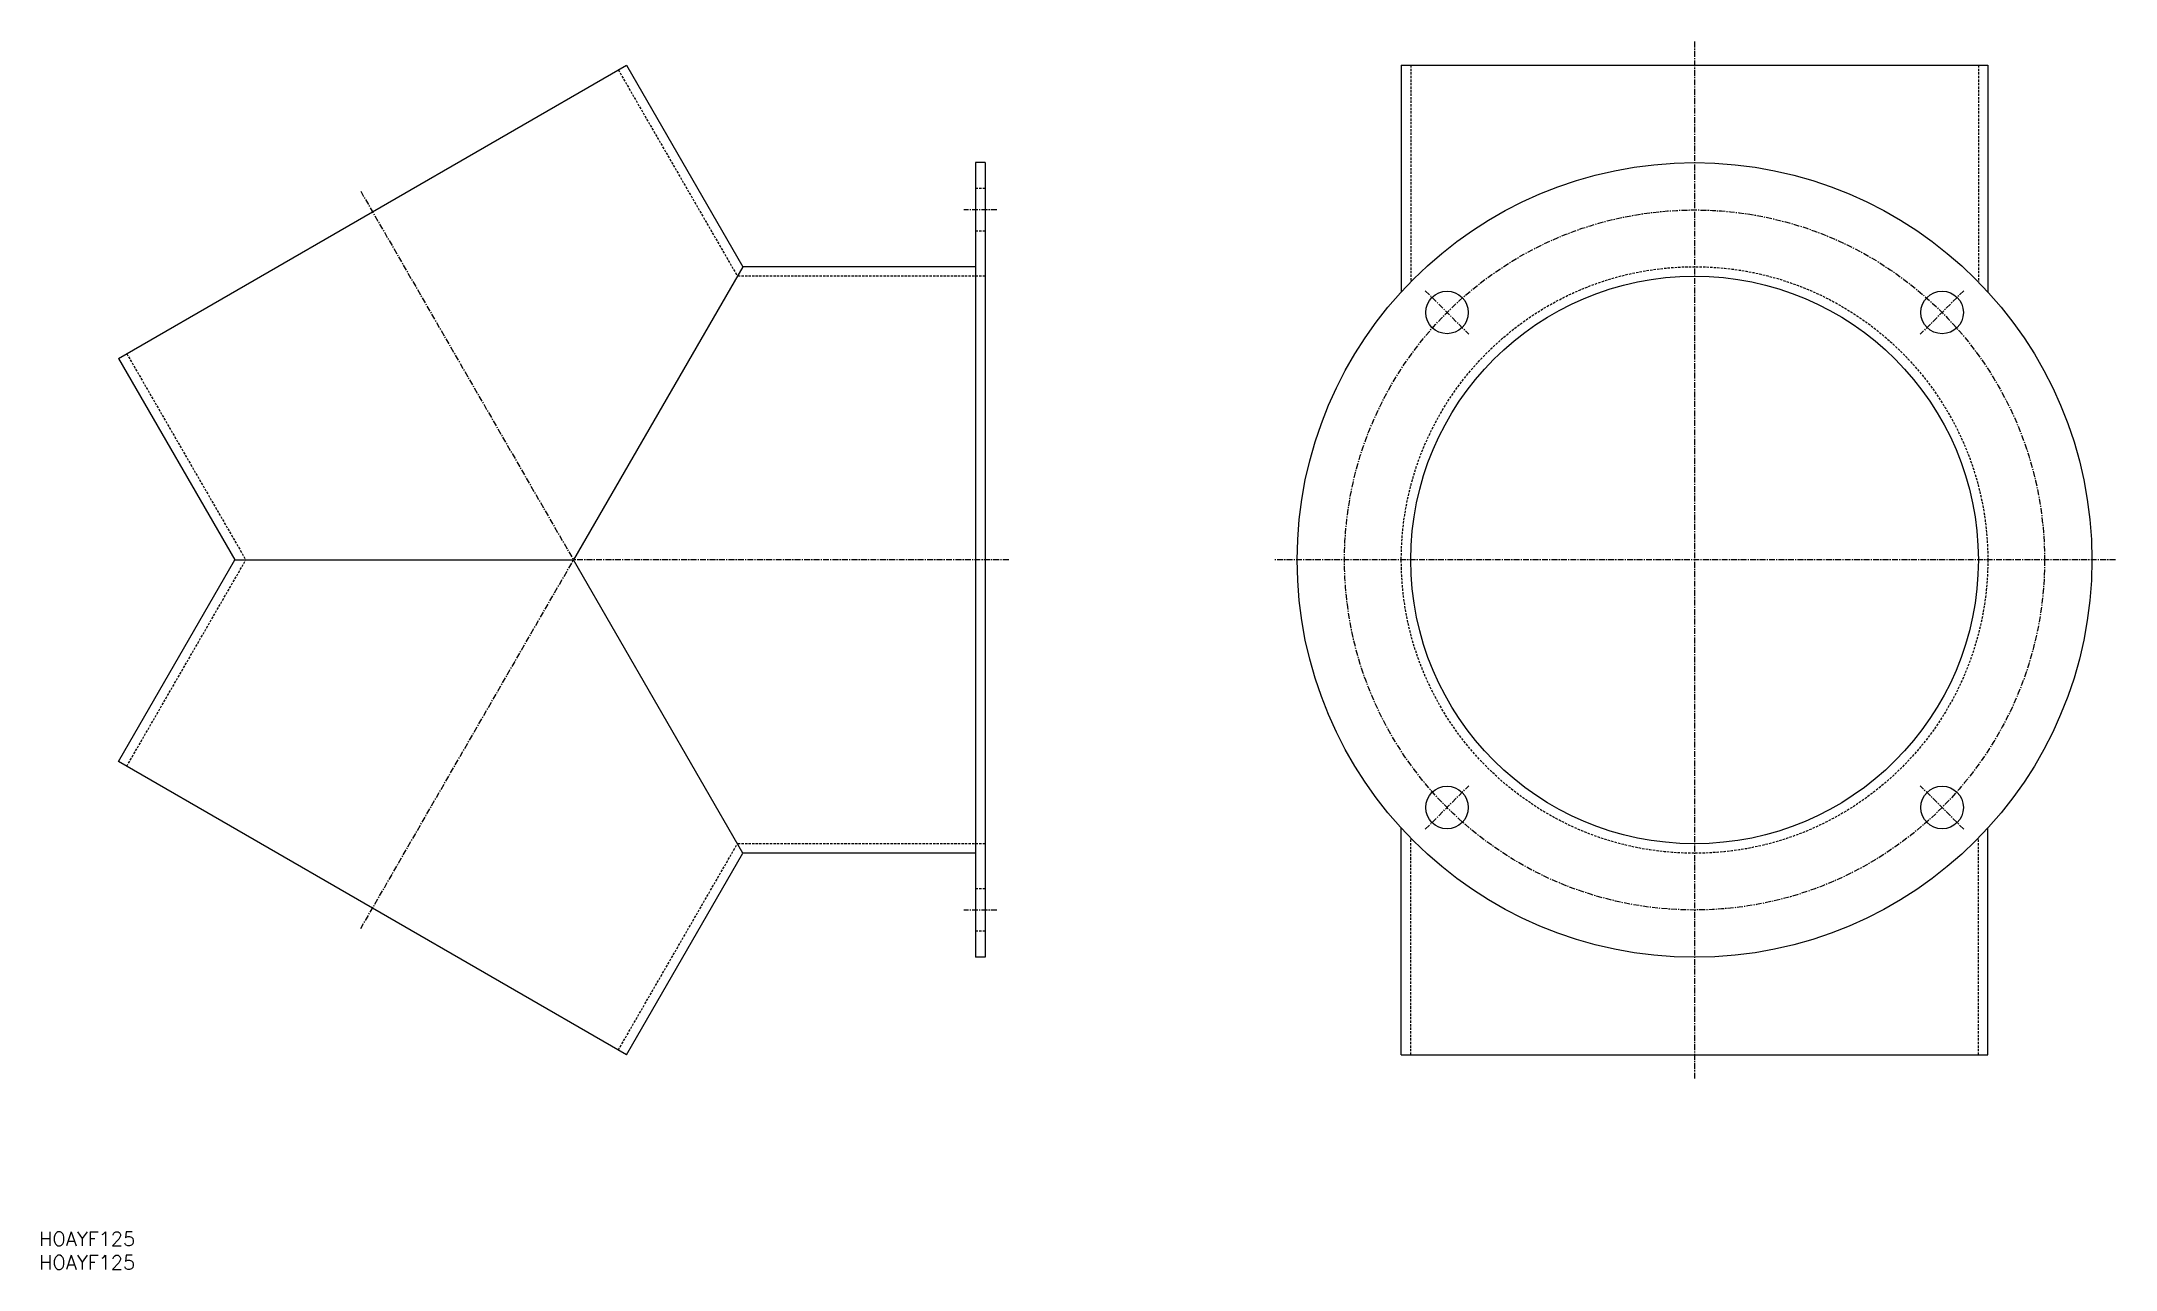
# Model space of a CAD drawing. Extents: x 1 to 439, y 0 to 260.
import ezdxf

# ---------------------------------------------------------------- set-up
doc = ezdxf.new("R2010")
doc.units = 0
doc.linetypes.add('CENTER', pattern=[2, 1.25, -0.25, 0.25, -0.25])
doc.linetypes.add('DASHED', pattern=[0.75, 0.5, -0.25])
doc.layers.get('0').update_dxf_attribs({"linetype": 'CONTINUOUS'})
doc.layers.add('CENTER', color=1, linetype='CENTER')
doc.styles.get("Standard").update_dxf_attribs({"font": 'txt.shx'})

# ---------------------------------------------------------------- blocks, each defined once
blk = doc.blocks.new('*U10')
at = {"color": 7, "linetype": 'CONTINUOUS'}
blk.add_text('HOAYF125', height=3, dxfattribs=at).set_placement((0, 0))
blk = doc.blocks.new('*U11')
at = {"color": 7, "linetype": 'CONTINUOUS'}
blk.add_text('HOAYF125', height=3, dxfattribs=at).set_placement((0, 5))

msp = doc.modelspace()

# ---------------------------------------------------------------- linework, layer by layer
at = {"color": 7, "linetype": 'CONTINUOUS'}
for p, q in [((16.81, 192.61), (124.19, 254.61)), ((124.19, 254.61), (148.8, 212)), ((288, 254.61), (412, 254.61)), ((288, 254.61), (288, 206.67)), ((412, 254.61), (412, 206.67)), ((200, 234), (198, 234)), ((198, 234), (198, 66)), ((200, 234), (200, 66)), ((148.8, 212), (113, 150)), ((198, 212), (148.8, 212)), ((16.81, 192.61), (41.41, 150)), ((16.81, 107.39), (41.41, 150)), ((41.41, 150), (113, 150)), ((148.8, 88), (113, 150)), ((124.19, 45.39), (16.81, 107.39)), ((288, 45.39), (288, 93.33)), ((412, 45.39), (412, 93.33)), ((124.19, 45.39), (148.8, 88)), ((198, 88), (148.8, 88)), ((200, 66), (198, 66)), ((288, 45.39), (412, 45.39))]:
    msp.add_line(p, q, dxfattribs=at)
at = {"color": 3, "linetype": 'DASHED'}
for p, q in [((290, 254.61), (290, 208.79)), ((410, 254.61), (410, 208.79)), ((122.46, 253.61), (147.64, 210)), ((200, 228.5), (198, 228.5)), ((200, 219.5), (198, 219.5)), ((200, 210), (147.64, 210)), ((18.54, 193.61), (43.72, 150)), ((18.54, 106.39), (43.72, 150)), ((122.46, 46.39), (147.64, 90)), ((200, 90), (147.64, 90)), ((290, 45.39), (290, 91.21)), ((410, 45.39), (410, 91.21)), ((200, 80.5), (198, 80.5)), ((200, 71.5), (198, 71.5))]:
    msp.add_line(p, q, dxfattribs=at)
at = {"color": 7, "linetype": 'CONTINUOUS'}
for centre, radius in [((350, 150), 84), ((350, 150), 60), ((297.67, 202.33), 4.5), ((402.33, 202.33), 4.5), ((297.67, 97.67), 4.5), ((402.33, 97.67), 4.5)]:
    msp.add_circle(centre, radius, dxfattribs=at)
at = {"color": 3, "linetype": 'DASHED'}
msp.add_circle((350, 150), 62, dxfattribs=at)
at = {"layer": 'CENTER', "color": 1, "linetype": 'CENTER'}
for p, q in [((350, 259.61), (350, 40.39)), ((68, 227.94), (113, 150)), ((202.5, 224), (195.5, 224)), ((293.08, 206.92), (302.27, 197.73)), ((406.92, 206.92), (397.73, 197.73)), ((68, 72.06), (113, 150)), ((205, 150), (113, 150)), ((439, 150), (261, 150)), ((293.08, 93.08), (302.27, 102.27)), ((406.92, 93.08), (397.73, 102.27)), ((202.5, 76), (195.5, 76))]:
    msp.add_line(p, q, dxfattribs=at)
msp.add_circle((350, 150), 74, dxfattribs=at)

# ---------------------------------------------------------------- block references
at = {"color": 7, "linetype": 'CONTINUOUS'}
for name in ['*U11', '*U10']:
    msp.add_blockref(name, (0, 0), dxfattribs=at)

doc.saveas('drawing.dxf')
